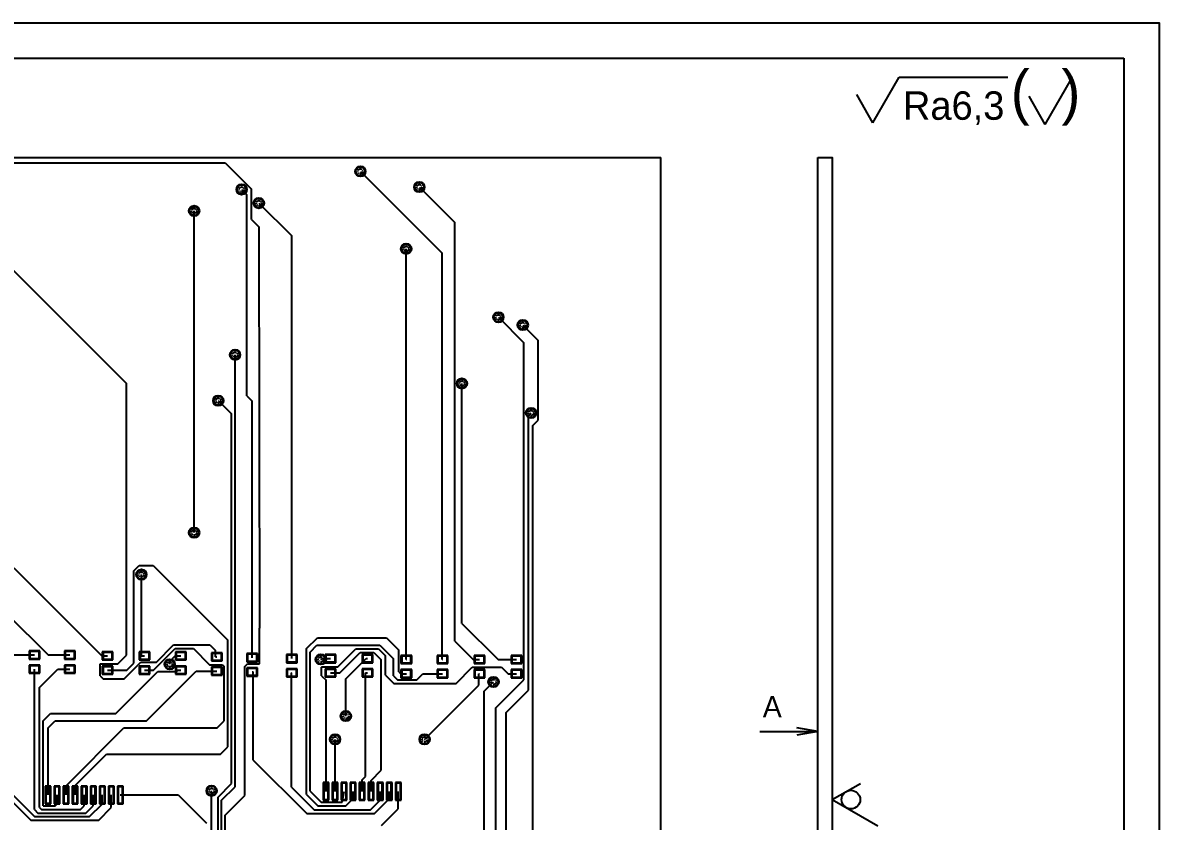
# Model space of a CAD drawing. Extents: x 208 to 628, y 649 to 1243.
# Drawn here: x 468.2 to 628.1, y 1130.3 to 1242.7 of the extents above; entities that cross this region are included whole.
import ezdxf

# ---------------------------------------------------------------- set-up
doc = ezdxf.new("R2010")
doc.units = 0
doc.header["$MEASUREMENT"] = 0
doc.linetypes.add('PHANTOM2', pattern=[1.25, 0.625, -0.125, 0.125, -0.125, 0.125, -0.125])
doc.layers.get('0').update_dxf_attribs({"linetype": 'CONTINUOUS'})
for name, color, linetype in [('BottomSolder', 6, 'CONTINUOUS'), ('MultiLayer', 9, 'CONTINUOUS'), ('TOPLAYER', 250, 'CONTINUOUS'), ('TopPaste', 8, 'CONTINUOUS'), ('TopSolder', 216, 'CONTINUOUS'), ('VIAHOLELAYER', 255, 'PHANTOM2')]:
    doc.layers.add(name, color=color, linetype=linetype)
doc.layers.add('Рамка', color=7, linetype='CONTINUOUS', lineweight=50)
doc.layers.add('Рамка2', color=7, linetype='CONTINUOUS', lineweight=25)
doc.styles.add('Нумерация', font='452826.ttf')

# ---------------------------------------------------------------- blocks, each defined once
blk = doc.blocks.new('*U52')
for q in [(-6.44, 3.7), (-3.99, -2.27)]:
    blk.add_line((0, 0), q)
blk.add_circle((-2.64, 0), 1.31)
blk = doc.blocks.new('*U53')
for p, q in [((-6.44, 3.7), (-6.44, 12.47)), ((0, 0), (-6.44, 3.7)), ((0, 0), (-3.99, -2.27))]:
    blk.add_line(p, q)
blk = doc.blocks.new('*U54')
for q in [(-6.44, 3.7), (-3.99, -2.27)]:
    blk.add_line((0, 0), q)

msp = doc.modelspace()

# ---------------------------------------------------------------- linework, layer by layer
for p, q in [((595.93, 1234.999), (606.822, 1234.999)), ((571.913, 1142.932), (580.108, 1142.932)), ((580.108, 1142.932), (577.154, 1143.453)), ((580.108, 1142.932), (577.154, 1142.412))]:
    msp.add_line(p, q)
at = {"linetype": 'Continuous'}
msp.add_lwpolyline([(208.147, 648.65), (208.147, 1242.65), (628.147, 1242.65), (628.147, 648.65)], close=True, dxfattribs=at)
at = {"layer": 'BottomSolder'}
for centre in [(515.721, 1221.734), (499.01, 1219.192), (524.019, 1219.532), (501.439, 1217.271), (492.32, 1216.179), (522.165, 1210.845), (535.144, 1201.219), (538.573, 1200.126), (498.086, 1195.935), (530.014, 1191.897), (495.724, 1189.484), (539.742, 1187.757), (492.32, 1170.916), (484.903, 1165.024), (510.151, 1153.086), (488.891, 1152.4), (534.459, 1149.911), (513.681, 1145.11), (512.155, 1141.833), (524.756, 1141.833), (494.784, 1134.594)]:
    msp.add_circle(centre, 0.737, dxfattribs=at)
at = {"layer": 'MultiLayer'}
for centre in [(515.721, 1221.734), (499.01, 1219.192), (524.019, 1219.532), (501.439, 1217.271), (492.32, 1216.179), (522.165, 1210.845), (535.144, 1201.219), (538.573, 1200.126), (498.086, 1195.935), (530.014, 1191.897), (495.724, 1189.484), (539.742, 1187.757), (492.32, 1170.916), (484.903, 1165.024), (510.151, 1153.086), (488.891, 1152.4), (534.459, 1149.911), (513.681, 1145.11), (512.155, 1141.833), (524.756, 1141.833), (494.784, 1134.594)]:
    msp.add_circle(centre, 0.635, dxfattribs=at)
at = {"layer": 'TOPLAYER'}
for p, q in [((245.33, 1223.698), (558.004, 1223.698)), ((558.004, 1025.07), (558.004, 1223.698)), ((441.926, 1222.961), (496.689, 1222.961)), ((496.689, 1222.961), (500.397, 1219.253)), ((515.721, 1221.734), (527.245, 1210.21)), ((499.01, 1219.192), (499.762, 1218.44)), ((500.397, 1214.96), (500.397, 1219.253)), ((524.019, 1219.532), (528.998, 1214.554)), ((499.762, 1190.17), (499.762, 1218.44)), ((501.439, 1217.271), (506.061, 1212.649)), ((492.32, 1170.916), (492.32, 1216.179)), ((500.397, 1214.96), (501.413, 1213.944)), ((528.998, 1155.651), (528.998, 1214.554)), ((501.413, 1213.944), (501.515, 1157.454)), ((506.061, 1153.197), (506.061, 1212.649)), ((522.165, 1153.07), (522.165, 1210.845)), ((464.355, 1210.337), (482.795, 1191.897)), ((527.245, 1153.07), (527.245, 1210.21)), ((535.144, 1201.219), (538.726, 1197.637)), ((538.573, 1200.126), (540.754, 1197.946)), ((538.726, 1150.215), (538.726, 1197.637)), ((540.754, 1186.744), (540.754, 1197.946)), ((498.086, 1135.157), (498.086, 1195.935)), ((482.795, 1153.67), (482.795, 1191.897)), ((530.014, 1158.15), (530.014, 1191.897)), ((499.762, 1190.17), (500.499, 1189.433)), ((495.724, 1189.484), (497.578, 1187.63)), ((500.499, 1153.324), (500.499, 1189.433)), ((497.578, 1135.614), (497.578, 1187.63)), ((539.361, 1187.376), (539.742, 1187.757)), ((539.361, 1148.742), (539.361, 1187.376)), ((539.996, 1185.986), (540.754, 1186.744)), ((539.996, 1077.251), (539.996, 1185.986)), ((483.836, 1165.532), (484.598, 1166.294)), ((484.598, 1166.294), (486.554, 1166.294)), ((486.554, 1166.294), (497.07, 1155.778)), ((466.971, 1165.963), (479.357, 1153.578)), ((483.836, 1152.568), (483.836, 1165.532)), ((484.903, 1153.578), (484.903, 1165.024)), ((465.955, 1159.512), (471.762, 1153.705)), ((530.014, 1158.15), (535.094, 1153.07)), ((501.515, 1152.451), (501.515, 1157.454)), ((487.011, 1152.705), (489.424, 1155.118)), ((489.424, 1155.118), (494.555, 1155.118)), ((494.555, 1155.118), (495.343, 1154.33)), ((497.07, 1140.792), (497.07, 1155.778)), ((508.138, 1154.602), (509.674, 1156.138)), ((508.642, 1154.098), (509.611, 1155.067)), ((509.611, 1155.067), (518.478, 1155.067)), ((509.674, 1156.138), (519.416, 1156.138)), ((518.478, 1155.067), (520.38, 1153.164)), ((519.416, 1156.138), (521.149, 1154.405)), ((528.998, 1155.651), (531.579, 1153.07)), ((466.2, 1153.705), (469.864, 1153.705)), ((470.514, 1154.18), (469.214, 1154.18)), ((469.214, 1154.18), (469.214, 1153.23)), ((469.214, 1153.23), (470.514, 1153.23)), ((470.514, 1153.23), (470.514, 1154.18)), ((471.762, 1153.705), (474.817, 1153.705)), ((475.467, 1154.18), (474.167, 1154.18)), ((474.167, 1154.18), (474.167, 1153.23)), ((474.167, 1153.23), (475.467, 1153.23)), ((475.467, 1153.23), (475.467, 1154.18)), ((479.357, 1153.578), (480.151, 1153.578)), ((480.801, 1154.053), (479.501, 1154.053)), ((479.501, 1154.053), (479.501, 1153.103)), ((480.801, 1153.103), (480.801, 1154.053)), ((481.601, 1152.476), (482.795, 1153.67)), ((486.008, 1154.053), (484.708, 1154.053)), ((484.708, 1154.053), (484.708, 1153.103)), ((484.903, 1153.578), (485.358, 1153.578)), ((486.008, 1153.103), (486.008, 1154.053)), ((486.605, 1151.578), (489.637, 1154.61)), ((488.891, 1152.79), (489.678, 1153.578)), ((489.637, 1154.61), (492.218, 1154.61)), ((489.678, 1153.578), (490.438, 1153.578)), ((491.088, 1154.053), (489.788, 1154.053)), ((489.788, 1154.053), (489.788, 1153.103)), ((491.088, 1153.103), (491.088, 1154.053)), ((492.218, 1154.61), (494.504, 1152.324)), ((496.168, 1153.926), (494.868, 1153.926)), ((494.868, 1153.926), (494.868, 1152.976)), ((495.343, 1153.451), (495.343, 1154.33)), ((495.343, 1153.451), (495.518, 1153.451)), ((496.168, 1152.976), (496.168, 1153.926)), ((501.137, 1153.799), (499.837, 1153.799)), ((499.837, 1153.799), (499.837, 1152.849)), ((500.487, 1153.324), (500.499, 1153.324)), ((501.137, 1152.849), (501.137, 1153.799)), ((506.709, 1153.672), (505.409, 1153.672)), ((505.409, 1153.672), (505.409, 1152.722)), ((506.709, 1152.722), (506.709, 1153.672)), ((508.138, 1134.067), (508.138, 1154.602)), ((508.642, 1134.554), (508.642, 1154.098)), ((512.17, 1153.672), (510.87, 1153.672)), ((510.87, 1153.672), (510.87, 1152.722)), ((512.17, 1152.722), (512.17, 1153.672)), ((512.564, 1152.049), (515.068, 1154.553)), ((512.834, 1151.197), (515.686, 1154.049)), ((515.068, 1154.553), (518.279, 1154.553)), ((515.686, 1154.049), (517.618, 1154.049)), ((517.377, 1153.672), (516.077, 1153.672)), ((516.077, 1153.672), (516.077, 1152.722)), ((517.377, 1152.722), (517.377, 1153.672)), ((517.618, 1154.049), (518.66, 1153.007)), ((518.279, 1154.553), (519.261, 1153.571)), ((519.261, 1150.859), (519.261, 1153.571)), ((521.149, 1151.349), (521.149, 1154.405)), ((522.838, 1153.545), (521.538, 1153.545)), ((521.538, 1153.545), (521.538, 1152.595)), ((522.838, 1152.595), (522.838, 1153.545)), ((527.918, 1153.545), (526.618, 1153.545)), ((526.618, 1153.545), (526.618, 1152.595)), ((527.918, 1152.595), (527.918, 1153.545)), ((533.125, 1153.545), (531.825, 1153.545)), ((531.825, 1153.545), (531.825, 1152.595)), ((533.125, 1152.595), (533.125, 1153.545)), ((538.332, 1153.545), (537.032, 1153.545)), ((537.032, 1153.545), (537.032, 1152.595)), ((538.332, 1152.595), (538.332, 1153.545)), ((470.514, 1152.18), (469.214, 1152.18)), ((469.214, 1152.18), (469.214, 1151.23)), ((469.864, 1151.705), (469.866, 1151.705)), ((469.866, 1131.953), (469.866, 1151.705)), ((470.514, 1151.23), (470.514, 1152.18)), ((470.578, 1149.149), (473.134, 1151.705)), ((473.134, 1151.705), (474.817, 1151.705)), ((475.467, 1152.18), (474.167, 1152.18)), ((474.167, 1152.18), (474.167, 1151.23)), ((475.467, 1151.23), (475.467, 1152.18)), ((479.112, 1152.476), (481.601, 1152.476)), ((479.112, 1150.774), (479.112, 1152.476)), ((479.501, 1153.103), (480.801, 1153.103)), ((480.801, 1152.053), (479.501, 1152.053)), ((479.501, 1152.053), (479.501, 1151.103)), ((480.801, 1151.103), (480.801, 1152.053)), ((482.465, 1150.368), (484.802, 1152.705)), ((482.846, 1151.578), (483.836, 1152.568)), ((484.708, 1153.103), (486.008, 1153.103)), ((486.008, 1152.053), (484.708, 1152.053)), ((484.708, 1152.053), (484.708, 1151.103)), ((484.802, 1152.705), (487.011, 1152.705)), ((486.008, 1151.103), (486.008, 1152.053)), ((488.891, 1152.4), (488.891, 1152.79)), ((489.788, 1153.103), (491.088, 1153.103)), ((491.088, 1152.053), (489.788, 1152.053)), ((489.788, 1152.053), (489.788, 1151.103)), ((491.088, 1151.103), (491.088, 1152.053)), ((494.504, 1152.324), (496.308, 1152.324)), ((494.868, 1152.976), (496.168, 1152.976)), ((496.168, 1151.926), (494.868, 1151.926)), ((494.868, 1151.926), (494.868, 1150.976)), ((496.168, 1150.976), (496.168, 1151.926)), ((496.308, 1152.324), (496.562, 1152.07)), ((496.562, 1144.45), (496.562, 1152.07)), ((499.457, 1152.07), (499.838, 1152.451)), ((499.457, 1133.955), (499.457, 1152.07)), ((499.837, 1152.849), (501.137, 1152.849)), ((501.137, 1151.799), (499.837, 1151.799)), ((499.837, 1151.799), (499.837, 1150.849)), ((499.838, 1152.451), (501.515, 1152.451)), ((501.137, 1150.849), (501.137, 1151.799)), ((505.409, 1152.722), (506.709, 1152.722)), ((506.709, 1151.672), (505.409, 1151.672)), ((505.409, 1151.672), (505.409, 1150.722)), ((506.059, 1153.197), (506.061, 1153.197)), ((506.709, 1150.722), (506.709, 1151.672)), ((510.151, 1153.086), (510.262, 1153.197)), ((510.252, 1151.971), (510.33, 1152.049)), ((510.252, 1150.774), (510.252, 1151.971)), ((510.262, 1153.197), (511.52, 1153.197)), ((510.33, 1152.049), (512.564, 1152.049)), ((510.87, 1152.722), (512.17, 1152.722)), ((512.17, 1151.672), (510.87, 1151.672)), ((510.87, 1151.672), (510.87, 1150.722)), ((512.17, 1150.722), (512.17, 1151.672)), ((513.681, 1150.326), (516.552, 1153.197)), ((516.077, 1152.722), (517.377, 1152.722)), ((517.377, 1151.672), (516.077, 1151.672)), ((516.077, 1151.672), (516.077, 1150.722)), ((516.552, 1153.197), (516.727, 1153.197)), ((517.377, 1150.722), (517.377, 1151.672)), ((518.66, 1137.493), (518.66, 1153.007)), ((520.38, 1150.781), (520.38, 1153.164)), ((521.538, 1152.595), (522.838, 1152.595)), ((522.165, 1153.07), (522.188, 1153.07)), ((526.618, 1152.595), (527.918, 1152.595)), ((527.245, 1153.07), (527.268, 1153.07)), ((529.201, 1149.707), (531.461, 1151.968)), ((531.461, 1151.968), (535.602, 1151.968)), ((531.579, 1153.07), (532.475, 1153.07)), ((531.825, 1152.595), (533.125, 1152.595)), ((535.094, 1153.07), (537.682, 1153.07)), ((535.602, 1151.968), (536.5, 1151.07)), ((537.032, 1152.595), (538.332, 1152.595)), ((469.214, 1151.23), (470.514, 1151.23)), ((474.167, 1151.23), (475.467, 1151.23)), ((479.112, 1150.774), (479.518, 1150.368)), ((479.501, 1151.103), (480.801, 1151.103)), ((479.518, 1150.368), (482.465, 1150.368)), ((480.151, 1151.578), (482.846, 1151.578)), ((481.322, 1145.466), (487.236, 1151.379)), ((484.708, 1151.103), (486.008, 1151.103)), ((485.358, 1151.578), (486.605, 1151.578)), ((485.598, 1144.45), (492.599, 1151.451)), ((487.236, 1151.379), (489.915, 1151.379)), ((489.788, 1151.103), (491.088, 1151.103)), ((489.915, 1151.578), (490.438, 1151.578)), ((489.915, 1151.379), (489.915, 1151.578)), ((492.599, 1151.451), (495.518, 1151.451)), ((494.868, 1150.976), (496.168, 1150.976)), ((499.837, 1150.849), (501.137, 1150.849)), ((500.487, 1151.324), (500.651, 1151.324)), ((500.651, 1138.916), (500.651, 1151.324)), ((505.409, 1150.722), (506.709, 1150.722)), ((506.036, 1151.197), (506.059, 1151.197)), ((506.036, 1135.102), (506.036, 1151.197)), ((510.252, 1150.774), (510.885, 1150.142)), ((510.87, 1150.722), (512.17, 1150.722)), ((510.885, 1134.522), (510.885, 1150.142)), ((511.52, 1151.197), (512.834, 1151.197)), ((513.681, 1145.11), (513.681, 1150.326)), ((516.077, 1150.722), (517.377, 1150.722)), ((516.45, 1151.197), (516.727, 1151.197)), ((516.45, 1136.629), (516.45, 1151.197)), ((519.261, 1150.859), (520.412, 1149.707)), ((520.38, 1150.781), (520.946, 1150.215)), ((520.946, 1150.215), (523.664, 1150.215)), ((521.149, 1151.349), (521.428, 1151.07)), ((521.428, 1151.07), (522.188, 1151.07)), ((522.838, 1151.545), (521.538, 1151.545)), ((521.538, 1151.545), (521.538, 1150.595)), ((521.538, 1150.595), (522.838, 1150.595)), ((522.838, 1150.595), (522.838, 1151.545)), ((523.664, 1150.215), (524.518, 1151.07)), ((524.518, 1151.07), (527.268, 1151.07)), ((527.918, 1151.545), (526.618, 1151.545)), ((526.618, 1151.545), (526.618, 1150.595)), ((526.618, 1150.595), (527.918, 1150.595)), ((527.918, 1150.595), (527.918, 1151.545)), ((533.125, 1151.545), (531.825, 1151.545)), ((531.825, 1151.545), (531.825, 1150.595)), ((531.825, 1150.595), (533.125, 1150.595)), ((532.376, 1151.07), (532.475, 1151.07)), ((532.376, 1149.453), (532.376, 1151.07)), ((533.125, 1150.595), (533.125, 1151.545)), ((534.789, 1146.278), (538.726, 1150.215)), ((536.5, 1151.07), (537.682, 1151.07)), ((538.332, 1151.545), (537.032, 1151.545)), ((537.032, 1151.545), (537.032, 1150.595)), ((537.032, 1150.595), (538.332, 1150.595)), ((538.332, 1150.595), (538.332, 1151.545)), ((470.578, 1132.258), (470.578, 1149.149)), ((520.412, 1149.707), (529.201, 1149.707)), ((524.756, 1141.833), (532.376, 1149.453)), ((533.163, 1148.615), (534.459, 1149.911)), ((533.163, 1079.308), (533.163, 1148.615)), ((536.237, 1145.618), (539.361, 1148.742)), ((471.086, 1144.45), (472.102, 1145.466)), ((472.102, 1145.466), (481.322, 1145.466)), ((534.789, 1077.251), (534.789, 1146.278)), ((536.237, 1076.809), (536.237, 1145.618)), ((471.086, 1132.486), (471.086, 1144.45)), ((471.769, 1143.434), (472.785, 1144.45)), ((472.785, 1144.45), (485.598, 1144.45)), ((495.546, 1143.434), (496.562, 1144.45)), ((471.769, 1134.014), (471.769, 1143.434)), ((474.309, 1135.306), (482.437, 1143.434)), ((482.437, 1143.434), (495.546, 1143.434)), ((496.028, 1139.751), (497.07, 1140.792)), ((512.155, 1134.522), (512.155, 1141.833)), ((459.833, 1139.966), (469.333, 1130.466)), ((475.579, 1135.328), (480.001, 1139.751)), ((480.001, 1139.751), (496.028, 1139.751)), ((500.651, 1138.916), (508.17, 1131.398)), ((517.235, 1136.068), (518.66, 1137.493)), ((495.683, 1133.72), (497.578, 1135.614)), ((511.185, 1135.672), (510.585, 1135.672)), ((510.585, 1135.672), (510.585, 1133.372)), ((511.185, 1133.372), (511.185, 1135.672)), ((512.455, 1135.672), (511.855, 1135.672)), ((511.855, 1135.672), (511.855, 1133.372)), ((512.455, 1133.372), (512.455, 1135.672)), ((513.725, 1135.672), (513.125, 1135.672)), ((513.125, 1135.672), (513.125, 1133.372)), ((513.725, 1133.372), (513.725, 1135.672)), ((514.995, 1135.672), (514.395, 1135.672)), ((514.395, 1135.672), (514.395, 1133.372)), ((514.995, 1133.372), (514.995, 1135.672)), ((516.265, 1135.672), (515.665, 1135.672)), ((515.665, 1135.672), (515.665, 1133.372)), ((515.965, 1136.144), (516.45, 1136.629)), ((515.965, 1134.522), (515.965, 1136.144)), ((516.265, 1133.372), (516.265, 1135.672)), ((517.535, 1135.672), (516.935, 1135.672)), ((516.935, 1135.672), (516.935, 1133.372)), ((517.235, 1134.522), (517.235, 1136.068)), ((517.535, 1133.372), (517.535, 1135.672)), ((518.805, 1135.672), (518.205, 1135.672)), ((518.205, 1135.672), (518.205, 1133.372)), ((518.805, 1133.372), (518.805, 1135.672)), ((520.075, 1135.672), (519.475, 1135.672)), ((519.475, 1135.672), (519.475, 1133.372)), ((520.075, 1133.372), (520.075, 1135.672)), ((521.345, 1135.672), (520.745, 1135.672)), ((520.745, 1135.672), (520.745, 1133.372)), ((521.345, 1133.372), (521.345, 1135.672)), ((466.463, 1134.344), (469.837, 1130.97)), ((472.069, 1135.164), (471.469, 1135.164)), ((471.469, 1135.164), (471.469, 1132.864)), ((472.069, 1132.864), (472.069, 1135.164)), ((473.339, 1135.164), (472.739, 1135.164)), ((472.739, 1135.164), (472.739, 1132.864)), ((473.039, 1132.766), (473.039, 1134.014)), ((473.339, 1132.864), (473.339, 1135.164)), ((474.609, 1135.164), (474.009, 1135.164)), ((474.009, 1135.164), (474.009, 1132.864)), ((474.309, 1134.014), (474.309, 1135.306)), ((474.609, 1132.864), (474.609, 1135.164)), ((475.879, 1135.164), (475.279, 1135.164)), ((475.279, 1135.164), (475.279, 1132.864)), ((475.579, 1134.014), (475.579, 1135.328)), ((475.879, 1132.864), (475.879, 1135.164)), ((477.149, 1135.164), (476.549, 1135.164)), ((476.549, 1135.164), (476.549, 1132.864)), ((476.849, 1132.486), (476.849, 1134.014)), ((477.149, 1132.864), (477.149, 1135.164)), ((478.419, 1135.164), (477.819, 1135.164)), ((477.819, 1135.164), (477.819, 1132.864)), ((478.119, 1132.486), (478.119, 1134.014)), ((478.419, 1132.864), (478.419, 1135.164)), ((479.689, 1135.164), (479.089, 1135.164)), ((479.089, 1135.164), (479.089, 1132.864)), ((479.389, 1132.737), (479.389, 1134.014)), ((479.689, 1132.864), (479.689, 1135.164)), ((480.959, 1135.164), (480.359, 1135.164)), ((480.359, 1135.164), (480.359, 1132.864)), ((480.659, 1132.232), (480.659, 1134.014)), ((480.959, 1132.864), (480.959, 1135.164)), ((482.229, 1135.164), (481.629, 1135.164)), ((481.629, 1135.164), (481.629, 1132.864)), ((481.929, 1134.014), (490.081, 1134.014)), ((482.229, 1132.864), (482.229, 1135.164)), ((490.081, 1134.014), (494.047, 1130.048)), ((494.784, 1082.266), (494.784, 1134.594)), ((496.187, 1133.259), (498.086, 1135.157)), ((506.036, 1135.102), (509.236, 1131.902)), ((508.138, 1134.067), (509.744, 1132.461)), ((508.642, 1134.554), (510.202, 1132.994)), ((513.145, 1132.994), (513.425, 1134.522)), ((514.695, 1133.502), (514.695, 1134.522)), ((518.505, 1133.274), (518.505, 1134.522)), ((519.775, 1133.477), (519.775, 1134.522)), ((521.045, 1132.051), (521.045, 1134.522)), ((471.086, 1132.486), (472.759, 1132.486)), ((471.469, 1132.864), (472.069, 1132.864)), ((472.739, 1132.864), (473.339, 1132.864)), ((472.759, 1132.486), (473.039, 1132.766)), ((474.009, 1132.864), (474.609, 1132.864)), ((475.279, 1132.864), (475.879, 1132.864)), ((476.341, 1131.978), (476.849, 1132.486)), ((476.549, 1132.864), (477.149, 1132.864)), ((477.106, 1131.474), (478.119, 1132.486)), ((477.621, 1130.97), (479.389, 1132.737)), ((477.819, 1132.864), (478.419, 1132.864)), ((479.089, 1132.864), (479.689, 1132.864)), ((480.359, 1132.864), (480.959, 1132.864)), ((481.629, 1132.864), (482.229, 1132.864)), ((495.683, 1082.154), (495.683, 1133.72)), ((496.187, 1079.407), (496.187, 1133.259)), ((496.692, 1131.19), (499.457, 1133.955)), ((509.744, 1132.461), (513.653, 1132.461)), ((510.202, 1132.994), (513.145, 1132.994)), ((510.585, 1133.372), (511.185, 1133.372)), ((511.855, 1133.372), (512.455, 1133.372)), ((513.125, 1133.372), (513.725, 1133.372)), ((513.653, 1132.461), (514.695, 1133.502)), ((514.395, 1133.372), (514.995, 1133.372)), ((515.665, 1133.372), (516.265, 1133.372)), ((516.935, 1133.372), (517.535, 1133.372)), ((517.133, 1131.902), (518.505, 1133.274)), ((517.696, 1131.398), (519.775, 1133.477)), ((518.205, 1133.372), (518.805, 1133.372)), ((519.475, 1133.372), (520.075, 1133.372)), ((520.745, 1133.372), (521.345, 1133.372)), ((469.837, 1130.97), (477.621, 1130.97)), ((469.866, 1131.953), (470.345, 1131.474)), ((470.345, 1131.474), (477.106, 1131.474)), ((470.578, 1132.258), (470.857, 1131.978)), ((470.857, 1131.978), (476.341, 1131.978)), ((478.892, 1130.466), (480.659, 1132.232)), ((496.692, 1080.845), (496.692, 1131.19)), ((508.17, 1131.398), (517.696, 1131.398)), ((509.236, 1131.902), (517.133, 1131.902)), ((518.711, 1129.718), (521.045, 1132.051)), ((469.333, 1130.466), (478.892, 1130.466))]:
    msp.add_line(p, q, dxfattribs=at)
for centre in [(515.721, 1221.734), (499.01, 1219.192), (524.019, 1219.532), (501.439, 1217.271), (492.32, 1216.179), (522.165, 1210.845), (535.144, 1201.219), (538.573, 1200.126), (498.086, 1195.935), (530.014, 1191.897), (495.724, 1189.484), (539.742, 1187.757), (492.32, 1170.916), (484.903, 1165.024), (510.151, 1153.086), (488.891, 1152.4), (534.459, 1149.911), (513.681, 1145.11), (512.155, 1141.833), (524.756, 1141.833), (494.784, 1134.594)]:
    msp.add_circle(centre, 0.635, dxfattribs=at)
at = {"layer": 'TopPaste'}
for p, q in [((470.514, 1154.18), (469.214, 1154.18)), ((469.214, 1154.18), (469.214, 1153.23)), ((469.214, 1153.23), (470.514, 1153.23)), ((470.514, 1153.23), (470.514, 1154.18)), ((475.467, 1154.18), (474.167, 1154.18)), ((474.167, 1154.18), (474.167, 1153.23)), ((474.167, 1153.23), (475.467, 1153.23)), ((475.467, 1153.23), (475.467, 1154.18)), ((480.801, 1154.053), (479.501, 1154.053)), ((479.501, 1154.053), (479.501, 1153.103)), ((480.801, 1153.103), (480.801, 1154.053)), ((486.008, 1154.053), (484.708, 1154.053)), ((484.708, 1154.053), (484.708, 1153.103)), ((486.008, 1153.103), (486.008, 1154.053)), ((491.088, 1154.053), (489.788, 1154.053)), ((489.788, 1154.053), (489.788, 1153.103)), ((491.088, 1153.103), (491.088, 1154.053)), ((496.168, 1153.926), (494.868, 1153.926)), ((494.868, 1153.926), (494.868, 1152.976)), ((496.168, 1152.976), (496.168, 1153.926)), ((501.137, 1153.799), (499.837, 1153.799)), ((499.837, 1153.799), (499.837, 1152.849)), ((501.137, 1152.849), (501.137, 1153.799)), ((506.709, 1153.672), (505.409, 1153.672)), ((505.409, 1153.672), (505.409, 1152.722)), ((506.709, 1152.722), (506.709, 1153.672)), ((512.17, 1153.672), (510.87, 1153.672)), ((510.87, 1153.672), (510.87, 1152.722)), ((512.17, 1152.722), (512.17, 1153.672)), ((517.377, 1153.672), (516.077, 1153.672)), ((516.077, 1153.672), (516.077, 1152.722)), ((517.377, 1152.722), (517.377, 1153.672)), ((522.838, 1153.545), (521.538, 1153.545)), ((521.538, 1153.545), (521.538, 1152.595)), ((522.838, 1152.595), (522.838, 1153.545)), ((527.918, 1153.545), (526.618, 1153.545)), ((526.618, 1153.545), (526.618, 1152.595)), ((527.918, 1152.595), (527.918, 1153.545)), ((533.125, 1153.545), (531.825, 1153.545)), ((531.825, 1153.545), (531.825, 1152.595)), ((533.125, 1152.595), (533.125, 1153.545)), ((538.332, 1153.545), (537.032, 1153.545)), ((537.032, 1153.545), (537.032, 1152.595)), ((538.332, 1152.595), (538.332, 1153.545)), ((470.514, 1152.18), (469.214, 1152.18)), ((469.214, 1152.18), (469.214, 1151.23)), ((470.514, 1151.23), (470.514, 1152.18)), ((475.467, 1152.18), (474.167, 1152.18)), ((474.167, 1152.18), (474.167, 1151.23)), ((475.467, 1151.23), (475.467, 1152.18)), ((479.501, 1153.103), (480.801, 1153.103)), ((480.801, 1152.053), (479.501, 1152.053)), ((479.501, 1152.053), (479.501, 1151.103)), ((480.801, 1151.103), (480.801, 1152.053)), ((484.708, 1153.103), (486.008, 1153.103)), ((486.008, 1152.053), (484.708, 1152.053)), ((484.708, 1152.053), (484.708, 1151.103)), ((486.008, 1151.103), (486.008, 1152.053)), ((489.788, 1153.103), (491.088, 1153.103)), ((491.088, 1152.053), (489.788, 1152.053)), ((489.788, 1152.053), (489.788, 1151.103)), ((491.088, 1151.103), (491.088, 1152.053)), ((494.868, 1152.976), (496.168, 1152.976)), ((496.168, 1151.926), (494.868, 1151.926)), ((494.868, 1151.926), (494.868, 1150.976)), ((496.168, 1150.976), (496.168, 1151.926)), ((499.837, 1152.849), (501.137, 1152.849)), ((501.137, 1151.799), (499.837, 1151.799)), ((499.837, 1151.799), (499.837, 1150.849)), ((501.137, 1150.849), (501.137, 1151.799)), ((505.409, 1152.722), (506.709, 1152.722)), ((506.709, 1151.672), (505.409, 1151.672)), ((505.409, 1151.672), (505.409, 1150.722)), ((506.709, 1150.722), (506.709, 1151.672)), ((510.87, 1152.722), (512.17, 1152.722)), ((512.17, 1151.672), (510.87, 1151.672)), ((510.87, 1151.672), (510.87, 1150.722)), ((512.17, 1150.722), (512.17, 1151.672)), ((516.077, 1152.722), (517.377, 1152.722)), ((517.377, 1151.672), (516.077, 1151.672)), ((516.077, 1151.672), (516.077, 1150.722)), ((517.377, 1150.722), (517.377, 1151.672)), ((521.538, 1152.595), (522.838, 1152.595)), ((526.618, 1152.595), (527.918, 1152.595)), ((531.825, 1152.595), (533.125, 1152.595)), ((537.032, 1152.595), (538.332, 1152.595)), ((469.214, 1151.23), (470.514, 1151.23)), ((474.167, 1151.23), (475.467, 1151.23)), ((479.501, 1151.103), (480.801, 1151.103)), ((484.708, 1151.103), (486.008, 1151.103)), ((489.788, 1151.103), (491.088, 1151.103)), ((494.868, 1150.976), (496.168, 1150.976)), ((499.837, 1150.849), (501.137, 1150.849)), ((505.409, 1150.722), (506.709, 1150.722)), ((510.87, 1150.722), (512.17, 1150.722)), ((516.077, 1150.722), (517.377, 1150.722)), ((522.838, 1151.545), (521.538, 1151.545)), ((521.538, 1151.545), (521.538, 1150.595)), ((521.538, 1150.595), (522.838, 1150.595)), ((522.838, 1150.595), (522.838, 1151.545)), ((527.918, 1151.545), (526.618, 1151.545)), ((526.618, 1151.545), (526.618, 1150.595)), ((526.618, 1150.595), (527.918, 1150.595)), ((527.918, 1150.595), (527.918, 1151.545)), ((533.125, 1151.545), (531.825, 1151.545)), ((531.825, 1151.545), (531.825, 1150.595)), ((531.825, 1150.595), (533.125, 1150.595)), ((533.125, 1150.595), (533.125, 1151.545)), ((538.332, 1151.545), (537.032, 1151.545)), ((537.032, 1151.545), (537.032, 1150.595)), ((537.032, 1150.595), (538.332, 1150.595)), ((538.332, 1150.595), (538.332, 1151.545)), ((511.185, 1135.672), (510.585, 1135.672)), ((510.585, 1135.672), (510.585, 1133.372)), ((511.185, 1133.372), (511.185, 1135.672)), ((512.455, 1135.672), (511.855, 1135.672)), ((511.855, 1135.672), (511.855, 1133.372)), ((512.455, 1133.372), (512.455, 1135.672)), ((513.725, 1135.672), (513.125, 1135.672)), ((513.125, 1135.672), (513.125, 1133.372)), ((513.725, 1133.372), (513.725, 1135.672)), ((514.995, 1135.672), (514.395, 1135.672)), ((514.395, 1135.672), (514.395, 1133.372)), ((514.995, 1133.372), (514.995, 1135.672)), ((516.265, 1135.672), (515.665, 1135.672)), ((515.665, 1135.672), (515.665, 1133.372)), ((516.265, 1133.372), (516.265, 1135.672)), ((517.535, 1135.672), (516.935, 1135.672)), ((516.935, 1135.672), (516.935, 1133.372)), ((517.535, 1133.372), (517.535, 1135.672)), ((518.805, 1135.672), (518.205, 1135.672)), ((518.205, 1135.672), (518.205, 1133.372)), ((518.805, 1133.372), (518.805, 1135.672)), ((520.075, 1135.672), (519.475, 1135.672)), ((519.475, 1135.672), (519.475, 1133.372)), ((520.075, 1133.372), (520.075, 1135.672)), ((521.345, 1135.672), (520.745, 1135.672)), ((520.745, 1135.672), (520.745, 1133.372)), ((521.345, 1133.372), (521.345, 1135.672)), ((472.069, 1135.164), (471.469, 1135.164)), ((471.469, 1135.164), (471.469, 1132.864)), ((472.069, 1132.864), (472.069, 1135.164)), ((473.339, 1135.164), (472.739, 1135.164)), ((472.739, 1135.164), (472.739, 1132.864)), ((473.339, 1132.864), (473.339, 1135.164)), ((474.609, 1135.164), (474.009, 1135.164)), ((474.009, 1135.164), (474.009, 1132.864)), ((474.609, 1132.864), (474.609, 1135.164)), ((475.879, 1135.164), (475.279, 1135.164)), ((475.279, 1135.164), (475.279, 1132.864)), ((475.879, 1132.864), (475.879, 1135.164)), ((477.149, 1135.164), (476.549, 1135.164)), ((476.549, 1135.164), (476.549, 1132.864)), ((477.149, 1132.864), (477.149, 1135.164)), ((478.419, 1135.164), (477.819, 1135.164)), ((477.819, 1135.164), (477.819, 1132.864)), ((478.419, 1132.864), (478.419, 1135.164)), ((479.689, 1135.164), (479.089, 1135.164)), ((479.089, 1135.164), (479.089, 1132.864)), ((479.689, 1132.864), (479.689, 1135.164)), ((480.959, 1135.164), (480.359, 1135.164)), ((480.359, 1135.164), (480.359, 1132.864)), ((480.959, 1132.864), (480.959, 1135.164)), ((482.229, 1135.164), (481.629, 1135.164)), ((481.629, 1135.164), (481.629, 1132.864)), ((482.229, 1132.864), (482.229, 1135.164)), ((471.469, 1132.864), (472.069, 1132.864)), ((472.739, 1132.864), (473.339, 1132.864)), ((474.009, 1132.864), (474.609, 1132.864)), ((475.279, 1132.864), (475.879, 1132.864)), ((476.549, 1132.864), (477.149, 1132.864)), ((477.819, 1132.864), (478.419, 1132.864)), ((479.089, 1132.864), (479.689, 1132.864)), ((480.359, 1132.864), (480.959, 1132.864)), ((481.629, 1132.864), (482.229, 1132.864)), ((510.585, 1133.372), (511.185, 1133.372)), ((511.855, 1133.372), (512.455, 1133.372)), ((513.125, 1133.372), (513.725, 1133.372)), ((514.395, 1133.372), (514.995, 1133.372)), ((515.665, 1133.372), (516.265, 1133.372)), ((516.935, 1133.372), (517.535, 1133.372)), ((518.205, 1133.372), (518.805, 1133.372)), ((519.475, 1133.372), (520.075, 1133.372)), ((520.745, 1133.372), (521.345, 1133.372))]:
    msp.add_line(p, q, dxfattribs=at)
at = {"layer": 'TopSolder'}
for p, q in [((470.615, 1154.281), (469.112, 1154.281)), ((469.112, 1154.281), (469.112, 1153.128)), ((470.615, 1153.128), (470.615, 1154.281)), ((475.568, 1154.281), (474.065, 1154.281)), ((474.065, 1154.281), (474.065, 1153.128)), ((475.568, 1153.128), (475.568, 1154.281)), ((480.902, 1154.154), (479.399, 1154.154)), ((479.399, 1154.154), (479.399, 1153.001)), ((480.902, 1153.001), (480.902, 1154.154)), ((486.109, 1154.154), (484.606, 1154.154)), ((484.606, 1154.154), (484.606, 1153.001)), ((486.109, 1153.001), (486.109, 1154.154)), ((491.189, 1154.154), (489.686, 1154.154)), ((489.686, 1154.154), (489.686, 1153.001)), ((491.189, 1153.001), (491.189, 1154.154)), ((496.269, 1154.027), (494.766, 1154.027)), ((494.766, 1154.027), (494.766, 1152.874)), ((496.269, 1152.874), (496.269, 1154.027)), ((501.238, 1153.9), (499.735, 1153.9)), ((499.735, 1153.9), (499.735, 1152.747)), ((501.238, 1152.747), (501.238, 1153.9)), ((506.81, 1153.773), (505.307, 1153.773)), ((505.307, 1153.773), (505.307, 1152.62)), ((506.81, 1152.62), (506.81, 1153.773)), ((512.271, 1153.773), (510.768, 1153.773)), ((510.768, 1153.773), (510.768, 1152.62)), ((512.271, 1152.62), (512.271, 1153.773)), ((517.478, 1153.773), (515.975, 1153.773)), ((515.975, 1153.773), (515.975, 1152.62)), ((517.478, 1152.62), (517.478, 1153.773)), ((522.939, 1153.646), (521.436, 1153.646)), ((521.436, 1153.646), (521.436, 1152.493)), ((522.939, 1152.493), (522.939, 1153.646)), ((528.019, 1153.646), (526.516, 1153.646)), ((526.516, 1153.646), (526.516, 1152.493)), ((528.019, 1152.493), (528.019, 1153.646)), ((533.226, 1153.646), (531.723, 1153.646)), ((531.723, 1153.646), (531.723, 1152.493)), ((533.226, 1152.493), (533.226, 1153.646)), ((538.433, 1153.646), (536.93, 1153.646)), ((536.93, 1153.646), (536.93, 1152.493)), ((538.433, 1152.493), (538.433, 1153.646)), ((469.112, 1153.128), (470.615, 1153.128)), ((470.615, 1152.281), (469.112, 1152.281)), ((469.112, 1152.281), (469.112, 1151.128)), ((470.615, 1151.128), (470.615, 1152.281)), ((474.065, 1153.128), (475.568, 1153.128)), ((475.568, 1152.281), (474.065, 1152.281)), ((474.065, 1152.281), (474.065, 1151.128)), ((475.568, 1151.128), (475.568, 1152.281)), ((479.399, 1153.001), (480.902, 1153.001)), ((480.902, 1152.154), (479.399, 1152.154)), ((479.399, 1152.154), (479.399, 1151.001)), ((480.902, 1151.001), (480.902, 1152.154)), ((484.606, 1153.001), (486.109, 1153.001)), ((486.109, 1152.154), (484.606, 1152.154)), ((484.606, 1152.154), (484.606, 1151.001)), ((486.109, 1151.001), (486.109, 1152.154)), ((489.686, 1153.001), (491.189, 1153.001)), ((491.189, 1152.154), (489.686, 1152.154)), ((489.686, 1152.154), (489.686, 1151.001)), ((491.189, 1151.001), (491.189, 1152.154)), ((494.766, 1152.874), (496.269, 1152.874)), ((496.269, 1152.027), (494.766, 1152.027)), ((494.766, 1152.027), (494.766, 1150.874)), ((496.269, 1150.874), (496.269, 1152.027)), ((499.735, 1152.747), (501.238, 1152.747)), ((501.238, 1151.9), (499.735, 1151.9)), ((499.735, 1151.9), (499.735, 1150.747)), ((501.238, 1150.747), (501.238, 1151.9)), ((505.307, 1152.62), (506.81, 1152.62)), ((506.81, 1151.773), (505.307, 1151.773)), ((505.307, 1151.773), (505.307, 1150.62)), ((506.81, 1150.62), (506.81, 1151.773)), ((510.768, 1152.62), (512.271, 1152.62)), ((512.271, 1151.773), (510.768, 1151.773)), ((510.768, 1151.773), (510.768, 1150.62)), ((512.271, 1150.62), (512.271, 1151.773)), ((515.975, 1152.62), (517.478, 1152.62)), ((517.478, 1151.773), (515.975, 1151.773)), ((515.975, 1151.773), (515.975, 1150.62)), ((517.478, 1150.62), (517.478, 1151.773)), ((521.436, 1152.493), (522.939, 1152.493)), ((522.939, 1151.646), (521.436, 1151.646)), ((521.436, 1151.646), (521.436, 1150.493)), ((522.939, 1150.493), (522.939, 1151.646)), ((526.516, 1152.493), (528.019, 1152.493)), ((528.019, 1151.646), (526.516, 1151.646)), ((526.516, 1151.646), (526.516, 1150.493)), ((528.019, 1150.493), (528.019, 1151.646)), ((531.723, 1152.493), (533.226, 1152.493)), ((533.226, 1151.646), (531.723, 1151.646)), ((531.723, 1151.646), (531.723, 1150.493)), ((533.226, 1150.493), (533.226, 1151.646)), ((536.93, 1152.493), (538.433, 1152.493)), ((538.433, 1151.646), (536.93, 1151.646)), ((536.93, 1151.646), (536.93, 1150.493)), ((538.433, 1150.493), (538.433, 1151.646)), ((469.112, 1151.128), (470.615, 1151.128)), ((474.065, 1151.128), (475.568, 1151.128)), ((479.399, 1151.001), (480.902, 1151.001)), ((484.606, 1151.001), (486.109, 1151.001)), ((489.686, 1151.001), (491.189, 1151.001)), ((494.766, 1150.874), (496.269, 1150.874)), ((499.735, 1150.747), (501.238, 1150.747)), ((505.307, 1150.62), (506.81, 1150.62)), ((510.768, 1150.62), (512.271, 1150.62)), ((515.975, 1150.62), (517.478, 1150.62)), ((521.436, 1150.493), (522.939, 1150.493)), ((526.516, 1150.493), (528.019, 1150.493)), ((531.723, 1150.493), (533.226, 1150.493)), ((536.93, 1150.493), (538.433, 1150.493)), ((511.286, 1135.773), (510.483, 1135.773)), ((510.483, 1135.773), (510.483, 1133.27)), ((511.286, 1133.27), (511.286, 1135.773)), ((512.556, 1135.773), (511.753, 1135.773)), ((511.753, 1135.773), (511.753, 1133.27)), ((512.556, 1133.27), (512.556, 1135.773)), ((513.826, 1135.773), (513.023, 1135.773)), ((513.023, 1135.773), (513.023, 1133.27)), ((513.826, 1133.27), (513.826, 1135.773)), ((515.096, 1135.773), (514.293, 1135.773)), ((514.293, 1135.773), (514.293, 1133.27)), ((515.096, 1133.27), (515.096, 1135.773)), ((516.366, 1135.773), (515.563, 1135.773)), ((515.563, 1135.773), (515.563, 1133.27)), ((516.366, 1133.27), (516.366, 1135.773)), ((517.636, 1135.773), (516.833, 1135.773)), ((516.833, 1135.773), (516.833, 1133.27)), ((517.636, 1133.27), (517.636, 1135.773)), ((518.906, 1135.773), (518.103, 1135.773)), ((518.103, 1135.773), (518.103, 1133.27)), ((518.906, 1133.27), (518.906, 1135.773)), ((520.176, 1135.773), (519.373, 1135.773)), ((519.373, 1135.773), (519.373, 1133.27)), ((520.176, 1133.27), (520.176, 1135.773)), ((521.446, 1135.773), (520.643, 1135.773)), ((520.643, 1135.773), (520.643, 1133.27)), ((521.446, 1133.27), (521.446, 1135.773)), ((472.17, 1135.265), (471.367, 1135.265)), ((471.367, 1135.265), (471.367, 1132.762)), ((472.17, 1132.762), (472.17, 1135.265)), ((473.44, 1135.265), (472.637, 1135.265)), ((472.637, 1135.265), (472.637, 1132.762)), ((473.44, 1132.762), (473.44, 1135.265)), ((474.71, 1135.265), (473.907, 1135.265)), ((473.907, 1135.265), (473.907, 1132.762)), ((474.71, 1132.762), (474.71, 1135.265)), ((475.98, 1135.265), (475.177, 1135.265)), ((475.177, 1135.265), (475.177, 1132.762)), ((475.98, 1132.762), (475.98, 1135.265)), ((477.25, 1135.265), (476.447, 1135.265)), ((476.447, 1135.265), (476.447, 1132.762)), ((477.25, 1132.762), (477.25, 1135.265)), ((478.52, 1135.265), (477.717, 1135.265)), ((477.717, 1135.265), (477.717, 1132.762)), ((478.52, 1132.762), (478.52, 1135.265)), ((479.79, 1135.265), (478.987, 1135.265)), ((478.987, 1135.265), (478.987, 1132.762)), ((479.79, 1132.762), (479.79, 1135.265)), ((481.06, 1135.265), (480.257, 1135.265)), ((480.257, 1135.265), (480.257, 1132.762)), ((481.06, 1132.762), (481.06, 1135.265)), ((482.33, 1135.265), (481.527, 1135.265)), ((481.527, 1135.265), (481.527, 1132.762)), ((482.33, 1132.762), (482.33, 1135.265)), ((471.367, 1132.762), (472.17, 1132.762)), ((472.637, 1132.762), (473.44, 1132.762)), ((473.907, 1132.762), (474.71, 1132.762)), ((475.177, 1132.762), (475.98, 1132.762)), ((476.447, 1132.762), (477.25, 1132.762)), ((477.717, 1132.762), (478.52, 1132.762)), ((478.987, 1132.762), (479.79, 1132.762)), ((480.257, 1132.762), (481.06, 1132.762)), ((481.527, 1132.762), (482.33, 1132.762)), ((510.483, 1133.27), (511.286, 1133.27)), ((511.753, 1133.27), (512.556, 1133.27)), ((513.023, 1133.27), (513.826, 1133.27)), ((514.293, 1133.27), (515.096, 1133.27)), ((515.563, 1133.27), (516.366, 1133.27)), ((516.833, 1133.27), (517.636, 1133.27)), ((518.103, 1133.27), (518.906, 1133.27)), ((519.373, 1133.27), (520.176, 1133.27)), ((520.643, 1133.27), (521.446, 1133.27))]:
    msp.add_line(p, q, dxfattribs=at)
for centre in [(515.721, 1221.734), (499.01, 1219.192), (524.019, 1219.532), (501.439, 1217.271), (492.32, 1216.179), (522.165, 1210.845), (535.144, 1201.219), (538.573, 1200.126), (498.086, 1195.935), (530.014, 1191.897), (495.724, 1189.484), (539.742, 1187.757), (492.32, 1170.916), (484.903, 1165.024), (510.151, 1153.086), (488.891, 1152.4), (534.459, 1149.911), (513.681, 1145.11), (512.155, 1141.833), (524.756, 1141.833), (494.784, 1134.594)]:
    msp.add_circle(centre, 0.737, dxfattribs=at)
at = {"layer": 'VIAHOLELAYER'}
for centre in [(515.721, 1221.734), (499.01, 1219.192), (524.019, 1219.532), (501.439, 1217.271), (492.32, 1216.179), (522.165, 1210.845), (535.144, 1201.219), (538.573, 1200.126), (498.086, 1195.935), (530.014, 1191.897), (495.724, 1189.484), (539.742, 1187.757), (492.32, 1170.916), (484.903, 1165.024), (510.151, 1153.086), (488.891, 1152.4), (534.459, 1149.911), (513.681, 1145.11), (512.155, 1141.833), (524.756, 1141.833), (494.784, 1134.594)]:
    msp.add_circle(centre, 0.356, dxfattribs=at)
at = {"layer": 'Рамка2', "linetype": 'Continuous'}
for p, q in [((228.147, 1237.65), (623.147, 1237.65)), ((623.147, 1237.65), (623.147, 653.65))]:
    msp.add_line(p, q, dxfattribs=at)
msp.add_lwpolyline([(580.108, 1223.698), (582.108, 1223.698), (582.108, 1025.068), (580.108, 1025.068)], close=True, dxfattribs=at)

# ---------------------------------------------------------------- block references
for name, p, rotation in [('*U53', (587.849, 1228.563), 270), ('*U54', (612.112, 1228.337), 270), ('*U52', (582.108, 1133.36), 179.9601153314785)]:
    msp.add_blockref(name, p, dxfattribs=dict(rotation=rotation))

# ---------------------------------------------------------------- texts
at = {"insert": (572.347, 1147.932), "char_height": 3, "attachment_point": 1, "style": 'Нумерация'}
msp.add_mtext_dynamic_manual_height_columns('A', width=8.47328, gutter_width=12.5, heights=[0], dxfattribs=at)
at = {"layer": 'Рамка', "attachment_point": 1, "style": 'Нумерация'}
for s, width, insert, char_height in [('(  )', 16.65799, (607.248, 1235.964), 6), ('Ra6,3', 9.4074, (592.075, 1232.998), 4)]:
    msp.add_mtext_dynamic_manual_height_columns(s, width=width, gutter_width=12.5, heights=[0], dxfattribs=dict(at, insert=insert, char_height=char_height))

doc.saveas('drawing.dxf')
